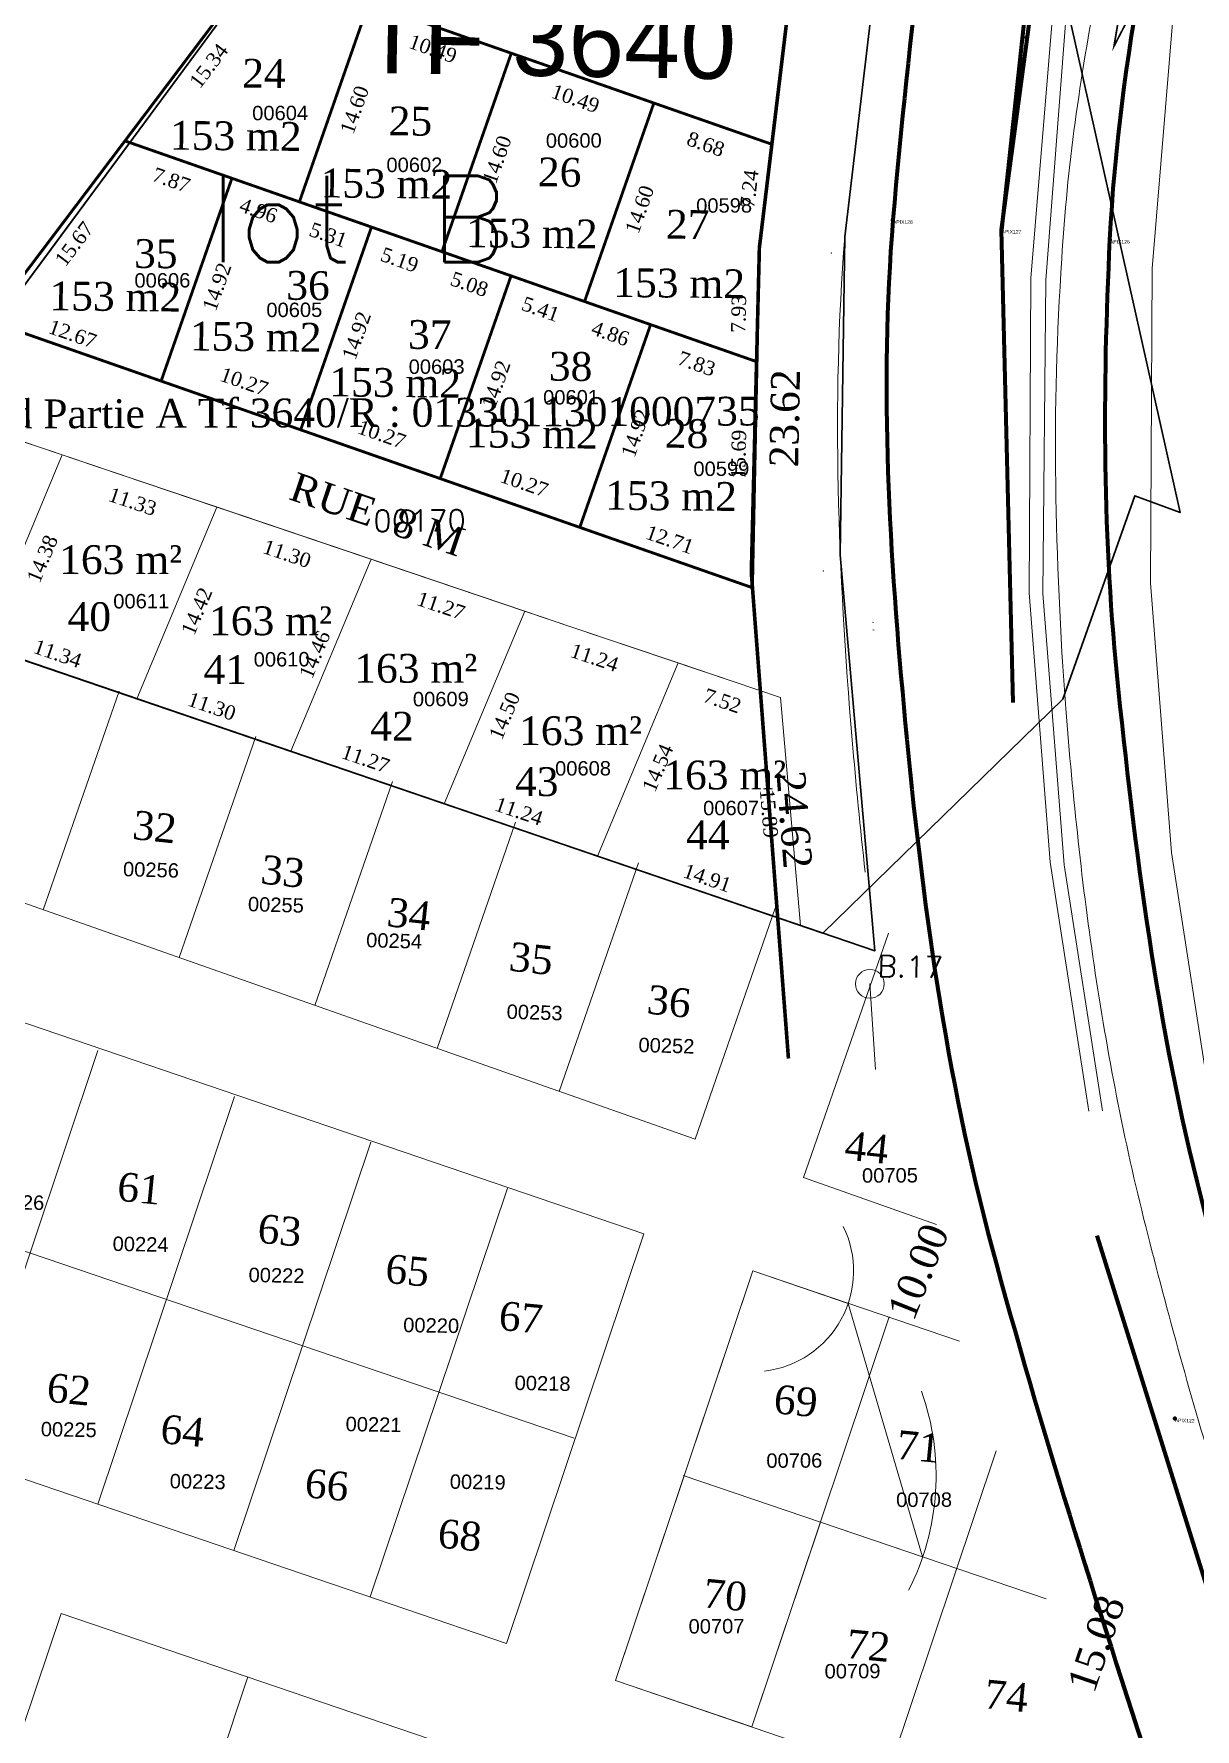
# Model space of a CAD drawing. Header units: metres. Extents: x 251686 to 255059, y 1627526 to 1631912.
# Drawn here: x 253518.8 to 253599.5, y 1631226 to 1631343.7 of the extents above; entities that cross this region are included whole.
import ezdxf
from ezdxf.enums import TextEntityAlignment as Align

# ---------------------------------------------------------------- set-up
doc = ezdxf.new("R2010")
doc.units = ezdxf.units.M
doc.header["$MEASUREMENT"] = 0
for name, color, linetype, lineweight in [('17 Février 2020', 7, 'Continuous', 0), ('Cotation Linéaire', 7, 'Continuous', 0), ('Cotation Surface', 1, 'Continuous', 0), ('Div_Cont', 7, 'Continuous', 0), ('imptf3640', 7, 'Continuous', 0), ('LOTIS', 7, 'Continuous', 0), ('Numero Titre Foncier', 4, 'Continuous', 0), ('TopoAlt', 3, 'Continuous', 0), ('TopoMat', 4, 'Continuous', 0), ('Voirie', 252, 'Continuous', 0)]:
    doc.layers.add(name, color=color, linetype=linetype, lineweight=lineweight)
for name, color, linetype in [('A_revoir_niveau_0', 7, 'Continuous'), ('historique_numero_parcelle', 7, 'Continuous'), ('limites_parcelles', 7, 'Continuous'), ('limites_tf', 7, 'Continuous'), ('numero_lot', 7, 'Continuous'), ('numero_parcelle', 7, 'Continuous'), ('toponymie', 7, 'Continuous')]:
    doc.layers.add(name, color=color, linetype=linetype)
doc.styles.get("Standard").update_dxf_attribs({"font": 'txt.shx'})
doc.styles.add('Style-Arial', font='arial.ttf')
doc.styles.add('Style-Times New Roman', font='times.ttf')
doc.styles.add('Style-txt', font='txt.shx')

# ---------------------------------------------------------------- blocks, each defined once
blk = doc.blocks.new('TCPOINT_86')
at = {"color": 0, "lineweight": -2}
blk.add_point((0, 0), dxfattribs=at)
at = {"layer": 'TopoAlt', "lineweight": -2}
blk.add_attdef('ALT', text='', height=0.0015, dxfattribs=at).set_placement((0.0005, -0.0005), align=Align.TOP_LEFT)
at = {"layer": 'TopoMat', "lineweight": -2}
blk.add_attdef('MAT', (0.0005, 0.0005), '', height=0.0015, dxfattribs=at)

msp = doc.modelspace()

# ---------------------------------------------------------------- hatches: boundary and pattern name
at = {"layer": 'voirie', "linetype": 'Continuous', "lineweight": 0}
h = msp.add_hatch(dxfattribs=at)
h.set_pattern_fill('HATCH', style=0, pattern_type=2)
h.set_pattern_definition([(44.628, (253594.113, 1631382.2115), (-0.7025, 0.711683), [])])
edge = h.paths.add_edge_path()
edge.add_line((253591.173153, 1631368.489201), (253598.056373, 1631392.374015))
edge.add_spline(control_points=[(253598.056373, 1631392.374015), (253598.27179, 1631393.121513), (253596.567983, 1631392.82819), (253595.816582, 1631393.029571)], knot_values=[0, 0, 0, 0, 1, 1, 1, 1], degree=3, periodic=0)
edge.add_line((253595.816582, 1631393.029571), (253593.311887, 1631393.700847))
edge.add_line((253590.200966, 1631368.771519), (253586.020039, 1631330.136848))
edge.add_line((253586.020039, 1631330.136848), (253591.173153, 1631368.489201))

# ---------------------------------------------------------------- linework, layer by layer
at = {"layer": '17 Février 2020', "color": 7, "linetype": 'Continuous', "lineweight": 0}
for centre, radius, start, end in [((253568.745427, 1631257.831446), 7, 276.560278, 26.117998), ((253563.974717, 1631243.610163), 17.5, 332.955188, 19.58892)]:
    msp.add_arc(centre, radius, start, end, dxfattribs=at)
msp.add_3dface([(253568.745427, 1631257.831446), (253575.37186, 1631255.575259), (253580.540801, 1631237.969696), (253563.974717, 1631243.610163)], dxfattribs=at)
at = {"layer": 'A_revoir_niveau_0', "lineweight": 0, "flags": 128}
for points in [[(253592.075979, 1631268.933602), (253589.407533, 1631286.217608), (253587.952077, 1631304.934931), (253588.050533, 1631326.777102), (253589.585422, 1631345.225996), (253594.72122, 1631374.68967), (253596.01436, 1631390.307948), (253598.212001, 1631389.595822), (253600.841155, 1631388.835161), (253595.905139, 1631374.390217), (253590.498676, 1631344.769377), (253589.094215, 1631326.646131), (253588.878521, 1631304.877195), (253590.375693, 1631286.037428), (253593.032705, 1631268.953726)], [(253600.578709, 1631269.112443), (253597.832189, 1631286.902146), (253596.376733, 1631305.619468), (253596.475189, 1631327.461639), (253598.010078, 1631345.910533), (253603.145876, 1631375.374207)]]:
    msp.add_lwpolyline(points, dxfattribs=at)
at = {"layer": 'A_revoir_niveau_0', "color": 7, "lineweight": 0, "ltscale": 0.02, "const_width": 0.12, "flags": 128}
msp.add_lwpolyline([(253595.344413, 1631351.80072), (253593.83204, 1631342.886874), (253596.230147, 1631347.513921), (253592.777419, 1631347.884391)], dxfattribs=at)
at = {"layer": 'A_revoir_niveau_0', "color": 0, "linetype": 'Continuous', "lineweight": 13}
for points, knots in [([(253601.628372, 1631241.131101), (253601.496953, 1631241.549315), (253601.365543, 1631241.967535), (253601.234143, 1631242.38576), (253599.367787, 1631248.326068), (253597.724816, 1631254.325346), (253596.17797, 1631260.36765), (253594.645512, 1631266.35375), (253593.463681, 1631272.406179), (253592.535928, 1631278.511186), (253592.072477, 1631281.560891), (253591.681611, 1631284.613735), (253591.349546, 1631287.678995), (253591.017127, 1631290.747519), (253590.725181, 1631293.813061), (253590.486881, 1631296.892798), (253590.083988, 1631302.099711), (253589.869198, 1631307.310836), (253589.785643, 1631312.522985), (253589.702231, 1631317.726311), (253589.869106, 1631322.936967), (253590.200281, 1631328.136904), (253590.401774, 1631331.300658), (253590.697674, 1631334.45058), (253591.131602, 1631337.594354), (253591.565783, 1631340.739971), (253592.067674, 1631343.863384), (253592.692807, 1631346.974081), (253593.321226, 1631350.101128), (253593.99738, 1631353.210659), (253594.738922, 1631356.311265), (253595.486, 1631359.435015), (253596.291767, 1631362.539074), (253597.124973, 1631365.641084), (253597.670933, 1631367.673685), (253598.289704, 1631369.680563), (253598.94185, 1631371.684006), (253599.581411, 1631373.648788), (253600.356466, 1631375.554883), (253601.225433, 1631377.435634), (253602.114725, 1631379.360375), (253603.116604, 1631381.209243), (253604.240298, 1631383.005104), (253604.829873, 1631383.947347), (253605.443058, 1631384.864823), (253606.104642, 1631385.755635), (253606.798566, 1631386.689991), (253607.514643, 1631387.600681), (253608.251023, 1631388.501553), (253608.921252, 1631389.321496), (253609.632079, 1631390.098211), (253610.34258, 1631390.886507), (253611.031527, 1631391.650888), (253611.637279, 1631392.320281), (253612.609188, 1631392.965887), (253614.245842, 1631394.053062), (253615.945375, 1631394.919088), (253617.583854, 1631394.408917), (253620.434403, 1631393.521347), (253623.297684, 1631392.551486), (253626.132562, 1631391.558312)], [0, 0, 0, 0, 0.00356647243, 0.00356647243, 0.00356647243, 0.05422330455, 0.05422330455, 0.05422330455, 0.10440893434, 0.10440893434, 0.10440893434, 0.12947874911, 0.12947874911, 0.12947874911, 0.15457526666, 0.15457526666, 0.15457526666, 0.19700595864, 0.19700595864, 0.19700595864, 0.23936482057, 0.23936482057, 0.23936482057, 0.26513686998, 0.26513686998, 0.26513686998, 0.29092402794, 0.29092402794, 0.29092402794, 0.3168467208, 0.3168467208, 0.3168467208, 0.34296291918, 0.34296291918, 0.34296291918, 0.36007562782, 0.36007562782, 0.36007562782, 0.37685809544, 0.37685809544, 0.37685809544, 0.39403310528, 0.39403310528, 0.39403310528, 0.40304440498, 0.40304440498, 0.40304440498, 0.41249619668, 0.41249619668, 0.41249619668, 0.42109889594, 0.42109889594, 0.42109889594, 0.42944061362, 0.42944061362, 0.42944061362, 0.44348771485, 0.44348771485, 0.44348771485, 0.46792619985, 0.46792619985, 0.46792619985, 0.46792619985]), ([(253575.136051, 1631329.661226), (253574.199815, 1631318.06845), (253574.673597, 1631306.338574), (253575.646363, 1631294.724943), (253575.903634, 1631291.653443), (253576.203535, 1631288.591296), (253576.554497, 1631285.528961)], [0, 0, 0, 0, 0.0963451505, 0.0963451505, 0.0963451505, 0.12182590898, 0.12182590898, 0.12182590898, 0.12182590898])]:
    msp.add_open_spline(points, degree=3, knots=knots, dxfattribs=at)
at = {"layer": 'Cotation Linéaire', "color": 7, "lineweight": 0, "ltscale": 0.02}
for p, q in [((253537.244016, 1631332.081408), (253532.557938, 1631333.718753)), ((253542.252697, 1631330.331343), (253537.244016, 1631332.081408)), ((253542.252697, 1631330.331343), (253547.148431, 1631328.620743)), ((253556.110919, 1631302.570786), (253567.372661, 1631298.767715)), ((253516.028419, 1631300.962557), (253527.556799, 1631297.024843)), ((253539.052449, 1631293.098309), (253527.556799, 1631297.024843)), ((253539.052449, 1631293.098309), (253550.514543, 1631289.183237))]:
    msp.add_line(p, q, dxfattribs=at)
at = {"layer": 'Div_Cont', "color": 4, "lineweight": 0, "ltscale": 0.02}
for p, q in [((253528.486657, 1631319.339965), (253533.914838, 1631317.443324)), ((253533.12064, 1631310.334564), (253521.575922, 1631314.233195))]:
    msp.add_line(p, q, dxfattribs=at)
at = {"layer": 'Div_Cont', "color": 0, "lineweight": 0, "ltscale": 0.02}
msp.add_line((253539.052449, 1631293.098309), (253539.052449, 1631293.098309), dxfattribs=at)
at = {"layer": 'imptf3640', "color": 4, "lineweight": 0, "ltscale": 0.02}
msp.add_line((253567.372661, 1631298.767715), (253570.677639, 1631297.65163), dxfattribs=at)
at = {"layer": 'imptf3640', "color": 4, "lineweight": 0, "ltscale": 0.02, "flags": 128}
for points in [[(253577.05338, 1631302.888002), (253577.134518, 1631302.859652)], [(253577.082679, 1631302.360208), (253577.175179, 1631302.327888)]]:
    msp.add_lwpolyline(points, dxfattribs=at)
at = {"layer": 'limites_parcelles', "color": 7, "lineweight": 0, "ltscale": 0.02}
for p, q in [((253527.63756, 1631319.636645), (253515.679179, 1631323.814979)), ((253511.694962, 1631317.569979), (253556.110919, 1631302.570786)), ((253567.199826, 1631283.484096), (253550.514543, 1631289.183237))]:
    msp.add_line(p, q, dxfattribs=at)
at = {"layer": 'limites_parcelles', "color": 7, "lineweight": 0}
for p, q in [((253519.452556, 1631282.921879), (253524.721036, 1631298.098059)), ((253528.884714, 1631279.599769), (253534.21682, 1631294.959226)), ((253564.726916, 1631266.97575), (253494.443257, 1631291.73043)), ((253538.316872, 1631276.277659), (253543.712604, 1631291.820394)), ((253546.805815, 1631273.28776), (253552.25881, 1631288.995444)), ((253555.294758, 1631270.29786), (253560.805016, 1631286.170495)), ((253561.172283, 1631260.409971), (253488.307046, 1631285.219331)), ((253564.726916, 1631266.97575), (253570.3008, 1631283.031662)), ((253572.272643, 1631264.318062), (253578.168086, 1631281.300247)), ((253513.765145, 1631244.860031), (253523.249246, 1631273.131734)), ((253523.231575, 1631241.636874), (253532.730005, 1631269.951293)), ((253556.337597, 1631246.210471), (253490.136565, 1631268.750784)), ((253532.698005, 1631238.413718), (253542.210764, 1631266.770852)), ((253581.504344, 1631261.066555), (253572.272643, 1631264.318062)), ((253542.164434, 1631235.190561), (253551.691524, 1631263.590412)), ((253551.630864, 1631231.967404), (253561.172283, 1631260.409971)), ((253559.204008, 1631229.388879), (253568.745427, 1631257.831446)), ((253583.09365, 1631252.946122), (253568.745427, 1631257.831446)), ((253568.670438, 1631226.165723), (253578.226186, 1631254.651005)), ((253578.136867, 1631222.942566), (253585.651475, 1631245.343294)), ((253551.630864, 1631231.967404), (253515.658431, 1631244.215399)), ((253589.114259, 1631235.050581), (253563.910741, 1631243.631945)), ((253511.956046, 1631208.024999), (253520.687197, 1631234.05219)), ((253559.414217, 1631220.866305), (253520.687197, 1631234.05219)), ((253524.921649, 1631203.568157), (253533.665528, 1631229.633291)), ((253595.282892, 1631217.10464), (253559.204008, 1631229.388879))]:
    msp.add_line(p, q, dxfattribs=at)
at = {"layer": 'limites_parcelles', "color": 7, "lineweight": 0, "ltscale": 0.02, "flags": 128}
for points, const_width in [([(253576.218364, 1631387.008056), (253569.198668, 1631328.896324), (253568.639414, 1631306.315284), (253570.763626, 1631278.534483), (253571.218484, 1631272.585765)], 0.25), ([(253534.371553, 1631348.552399), (253570.066475, 1631336.080367), (253569.198668, 1631328.896324), (253568.718365, 1631305.282752), (253515.679179, 1631323.814979), (253534.371553, 1631348.552399)], 0.2)]:
    msp.add_lwpolyline(points, dxfattribs=dict(at, const_width=const_width))
at = {"layer": 'limites_parcelles', "color": 7, "lineweight": 0, "ltscale": 0.02, "const_width": 0.2, "flags": 128}
for points in [[(253569.037498, 1631320.972564), (253569.198668, 1631328.896324), (253570.066475, 1631336.080367), (253534.371553, 1631348.552399), (253525.125194, 1631336.315801), (253569.037498, 1631320.972564)], [(253542.060394, 1631345.865869), (253534.371553, 1631348.552399), (253525.125194, 1631336.315801), (253532.557938, 1631333.718753), (253537.244016, 1631332.081408), (253542.060394, 1631345.865869)], [(253551.964809, 1631342.405204), (253542.060394, 1631345.865869), (253537.244016, 1631332.081408), (253537.890707, 1631331.85545), (253542.252697, 1631330.331343), (253547.148431, 1631328.620743), (253551.964809, 1631342.405204)], [(253561.868596, 1631338.944758), (253551.964809, 1631342.405204), (253547.148431, 1631328.620743), (253551.947813, 1631326.943808), (253557.052218, 1631325.160297), (253561.868596, 1631338.944758)], [(253557.052218, 1631325.160297), (253561.642801, 1631323.556318), (253569.037498, 1631320.972564), (253569.198668, 1631328.896324), (253570.066475, 1631336.080367), (253561.868596, 1631338.944758), (253557.052218, 1631325.160297)], [(253527.63756, 1631319.636645), (253568.718365, 1631305.282752), (253569.037498, 1631320.972564), (253532.557938, 1631333.718753), (253527.63756, 1631319.636645)], [(253542.252697, 1631330.331343), (253537.890707, 1631331.85545), (253532.557938, 1631333.718753), (253527.63756, 1631319.636645), (253537.332319, 1631316.249235), (253542.252697, 1631330.331343)], [(253551.947813, 1631326.943808), (253542.252697, 1631330.331343), (253537.332319, 1631316.249235), (253547.027435, 1631312.8617), (253551.947813, 1631326.943808)], [(253561.642801, 1631323.556318), (253551.947813, 1631326.943808), (253547.027435, 1631312.8617), (253556.722423, 1631309.47421), (253561.642801, 1631323.556318)], [(253556.722423, 1631309.47421), (253568.718365, 1631305.282752), (253569.037498, 1631320.972564), (253561.642801, 1631323.556318), (253556.722423, 1631309.47421)]]:
    msp.add_lwpolyline(points, close=True, dxfattribs=at)
at = {"layer": 'limites_parcelles', "color": 7, "lineweight": 0, "ltscale": 0.02, "flags": 128}
msp.add_lwpolyline([(253515.679179, 1631323.814979), (253568.718365, 1631305.282752)], dxfattribs=at)
for points in [[(253515.225252, 1631301.236892), (253516.028419, 1631300.962557), (253527.556799, 1631297.024843), (253550.514543, 1631289.183237), (253567.199826, 1631283.484096), (253572.054563, 1631281.825878), (253570.677639, 1631297.65163), (253567.372661, 1631298.767715), (253556.110919, 1631302.570786), (253533.12064, 1631310.334564), (253521.575922, 1631314.233195), (253520.771617, 1631314.504808), (253515.225252, 1631301.236892)], [(253521.575922, 1631314.233195), (253520.771617, 1631314.504808), (253515.225252, 1631301.236892), (253516.028419, 1631300.962557), (253525.948385, 1631297.574224), (253531.509947, 1631310.878492), (253521.575922, 1631314.233195)], [(253525.948385, 1631297.574224), (253527.556799, 1631297.024843), (253536.643364, 1631293.921173), (253542.220082, 1631307.261698), (253533.12064, 1631310.334564), (253531.509947, 1631310.878492), (253525.948385, 1631297.574224)], [(253536.643364, 1631293.921173), (253539.052449, 1631293.098309), (253547.309518, 1631290.277967), (253552.901351, 1631303.654652), (253542.220082, 1631307.261698), (253536.643364, 1631293.921173)], [(253547.309518, 1631290.277967), (253550.514543, 1631289.183237), (253557.946685, 1631286.644663), (253563.553593, 1631300.057408), (253556.110919, 1631302.570786), (253552.901351, 1631303.654652), (253547.309518, 1631290.277967)], [(253557.946685, 1631286.644663), (253572.054563, 1631281.825878), (253570.677639, 1631297.65163), (253567.372661, 1631298.767715), (253563.553593, 1631300.057408), (253557.946685, 1631286.644663)]]:
    msp.add_lwpolyline(points, close=True, dxfattribs=at)
at = {"layer": 'limites_parcelles', "color": 7, "lineweight": 0, "flags": 128}
msp.add_lwpolyline([(253563.974717, 1631243.610163), (253573.441147, 1631240.387006), (253568.670438, 1631226.165723), (253559.204008, 1631229.388879), (253563.974717, 1631243.610163)], dxfattribs=at)
at = {"layer": 'limites_parcelles', "color": 7, "lineweight": 0, "ltscale": 0.02}
for points in [[(253515.679179, 1631323.814979), (253568.718365, 1631305.282752), (253569.037498, 1631320.972564), (253525.125194, 1631336.315801)], [(253520.771617, 1631314.504808), (253511.694962, 1631317.569979), (253502.766016, 1631305.492555), (253515.225252, 1631301.236892)]]:
    msp.add_3dface(points, dxfattribs=at)
at = {"layer": 'limites_tf', "color": 1, "linetype": 'Continuous', "lineweight": 30}
msp.add_line((253573.613242, 1631281.302311), (253502.756319, 1631305.496001), dxfattribs=at)
at = {"layer": 'limites_tf', "color": 5, "linetype": 'Continuous', "lineweight": 30, "flags": 128}
msp.add_lwpolyline([(253565.462192, 1631390.319958), (253581.47345, 1631387.191228), (253579.703293, 1631368.260076), (253575.136051, 1631329.661226), (253574.821141, 1631307.566824), (253577.215804, 1631280.06186), (253502.753504, 1631305.492534), (253565.462192, 1631390.319958)], close=True, dxfattribs=at)
at = {"layer": 'limites_tf', "color": 1, "linetype": 'Continuous', "lineweight": 30, "flags": 128}
msp.add_lwpolyline([(253502.756319, 1631305.496001), (253573.613242, 1631281.302311), (253590.272742, 1631297.540262), (253595.2811, 1631311.671987), (253598.419808, 1631310.501254), (253587.641242, 1631358.788907), (253583.135524, 1631386.874286), (253565.458428, 1631390.327222), (253502.756319, 1631305.496001)], close=True, dxfattribs=at)
at = {"layer": 'TopoAlt', "color": 7, "lineweight": 0, "ltscale": 0.02, "flags": 128}
msp.add_lwpolyline([(253576.873031, 1631277.770182), (253577.265571, 1631271.817027)], dxfattribs=at)
at = {"layer": 'TopoAlt', "color": 7, "lineweight": 0, "ltscale": 0.02}
msp.add_circle((253576.873031, 1631277.770182), 1, dxfattribs=at)
at = {"layer": 'voirie', "color": 7, "linetype": 'Continuous', "lineweight": 80}
for p, q in [((253590.200966, 1631368.771519), (253586.020039, 1631330.136848)), ((253586.020039, 1631330.136848), (253591.173153, 1631368.489201)), ((253586.826003, 1631297.321923), (253586.020039, 1631330.136848)), ((253615.200063, 1631188.191398), (253592.657565, 1631260.270279))]:
    msp.add_line(p, q, dxfattribs=at)
for points, knots in [([(253509.794243, 1631705.459673), (253517.191333, 1631698.261828), (253524.588424, 1631691.063983), (253531.985514, 1631683.866138), (253536.537074, 1631679.437177), (253539.193052, 1631673.463741), (253542.061743, 1631667.696376), (253546.328939, 1631659.117386), (253549.880225, 1631650.584514), (253552.444753, 1631641.326407), (253554.628455, 1631633.44311), (253556.050551, 1631625.52684), (253556.273139, 1631617.500048), (253556.463705, 1631610.628057), (253556.415519, 1631603.688219), (253555.559067, 1631596.852248), (253554.697487, 1631589.975349), (253553.840938, 1631583.10189), (253552.789271, 1631576.253797), (253550.602424, 1631562.013804), (253548.392616, 1631547.779831), (253546.201814, 1631533.540665), (253543.857361, 1631518.302841), (253541.57784, 1631503.054118), (253539.305748, 1631487.808473), (253538.21101, 1631480.462823), (253538.594992, 1631472.921242), (253539.622091, 1631465.526948), (253540.273432, 1631460.837807), (253541.984434, 1631456.486382), (253544.212414, 1631452.161863), (253547.094067, 1631446.568561), (253550.619237, 1631441.777572), (253554.637161, 1631437.148863), (253558.337684, 1631432.885804), (253563.822011, 1631430.966256), (253567.675304, 1631426.500987), (253576.090012, 1631416.749861), (253584.806864, 1631406.018817), (253584.497443, 1631393.815078), (253584.291825, 1631385.70537), (253583.488517, 1631377.5521), (253582.664247, 1631369.455466), (253581.352765, 1631356.573033), (253579.546272, 1631343.707712), (253578.477275, 1631330.813834), (253577.516314, 1631319.223045), (253578.232656, 1631307.504293), (253579.331512, 1631295.884551), (253580.492014, 1631283.612942), (253582.145392, 1631271.425667), (253585.349271, 1631259.478712), (253592.042684, 1631234.519626), (253601.075807, 1631210.541817), (253607.940211, 1631185.773482), (253609.982447, 1631178.404629), (253611.969353, 1631171.047473), (253613.598025, 1631163.547279), (253615.86122, 1631153.125046), (253617.192832, 1631142.618882), (253618.192363, 1631132.009784), (253618.974313, 1631123.710096), (253619.451084, 1631115.409742), (253619.420707, 1631107.107284), (253619.383915, 1631097.05167), (253619.258135, 1631086.954445), (253618.136797, 1631076.936983), (253613.085338, 1631031.809812), (253607.920798, 1630986.823369), (253602.873829, 1630941.760225), (253598.505641, 1630902.757754), (253594.657551, 1630863.693173), (253589.788853, 1630824.74971), (253588.779408, 1630816.675427), (253587.769964, 1630808.601144), (253586.76052, 1630800.526861)], [0, 0, 0, 0, 0.032868656, 0.032868656, 0.032868656, 0.0530933214, 0.0530933214, 0.0530933214, 0.0831776336, 0.0831776336, 0.0831776336, 0.1087944889, 0.1087944889, 0.1087944889, 0.1307258908, 0.1307258908, 0.1307258908, 0.1527885997, 0.1527885997, 0.1527885997, 0.1986660178, 0.1986660178, 0.1986660178, 0.2477610268, 0.2477610268, 0.2477610268, 0.2714159597, 0.2714159597, 0.2714159597, 0.2864168956, 0.2864168956, 0.2864168956, 0.3058190024, 0.3058190024, 0.3058190024, 0.3236884171, 0.3236884171, 0.3236884171, 0.3627111306, 0.3627111306, 0.3627111306, 0.3886427564, 0.3886427564, 0.3886427564, 0.429902174, 0.429902174, 0.429902174, 0.4669918102, 0.4669918102, 0.4669918102, 0.5061621734, 0.5061621734, 0.5061621734, 0.5879952786, 0.5879952786, 0.5879952786, 0.6123415301, 0.6123415301, 0.6123415301, 0.6461729623, 0.6461729623, 0.6461729623, 0.6726399011, 0.6726399011, 0.6726399011, 0.7046956251, 0.7046956251, 0.7046956251, 0.8491018716, 0.8491018716, 0.8491018716, 0.9740865025, 0.9740865025, 0.9740865025, 1, 1, 1, 1]), ([(253618.558244, 1630811.932652), (253615.639965, 1630812.823285), (253612.721686, 1630813.713918), (253609.803407, 1630814.60455), (253607.051619, 1630815.444371), (253604.28836, 1630818.63114), (253604.597998, 1630821.489492), (253608.879476, 1630861.012923), (253613.679035, 1630900.534004), (253618.076199, 1630940.073487), (253623.136282, 1630985.573973), (253628.268606, 1631030.976074), (253633.223772, 1631076.576022), (253634.317535, 1631086.641381), (253634.390859, 1631096.772138), (253634.417469, 1631106.867911), (253634.441295, 1631115.907208), (253633.982819, 1631124.943612), (253633.083457, 1631133.978144), (253632.018726, 1631144.673885), (253630.477717, 1631155.231028), (253628.292656, 1631165.75292), (253626.554852, 1631174.121101), (253624.462729, 1631182.356365), (253622.245744, 1631190.583704), (253615.784295, 1631214.56245), (253606.592977, 1631237.586064), (253600.20021, 1631261.731338), (253597.027588, 1631273.714228), (253595.436991, 1631285.931137), (253594.149848, 1631298.19839), (253593.061889, 1631308.567295), (253593.037429, 1631319.04618), (253593.55566, 1631329.437908), (253594.188212, 1631342.122032), (253596.8899, 1631354.525442), (253600.110726, 1631367.008141), (253602.257842, 1631375.329548), (253604.954448, 1631382.588503), (253611.011083, 1631389.976855), (253613.642329, 1631393.186654), (253616.792364, 1631396.786055), (253620.285227, 1631395.975768), (253624.378482, 1631395.0262), (253628.459689, 1631393.20247), (253632.606743, 1631392.010686), (253636.54384, 1631390.87924), (253640.468697, 1631389.654666), (253644.453802, 1631388.746699), (253649.761946, 1631387.537291), (253655.405416, 1631388.431876), (253660.812723, 1631389.297499), (253665.215455, 1631390.002306), (253669.489528, 1631390.982027), (253673.644372, 1631392.898265), (253678.238138, 1631395.016937), (253682.490995, 1631397.435796), (253686.073026, 1631400.813738), (253690.223101, 1631404.727358), (253694.323273, 1631408.653403), (253698.389043, 1631412.636025), (253711.293324, 1631425.2764), (253724.093398, 1631438.011808), (253737.033453, 1631450.616925), (253740.955361, 1631454.437318), (253745.028885, 1631458.085565), (253749.109963, 1631461.745752), (253753.835806, 1631465.984208), (253758.828345, 1631469.83763), (253764.00603, 1631473.567288), (253774.841242, 1631481.37225), (253786.412482, 1631487.56758), (253798.462042, 1631493.48), (253808.963888, 1631498.632994), (253819.557771, 1631502.666107), (253830.925024, 1631505.693489), (253838.266496, 1631507.648705), (253845.655041, 1631508.615547), (253853.090516, 1631508.931646), (253861.206892, 1631509.276692), (253869.398631, 1631508.891861), (253877.514405, 1631507.757047), (253885.439796, 1631506.648854), (253893.544762, 1631505.622911), (253900.743999, 1631502.228111), (253936.629224, 1631485.306432), (253972.51445, 1631468.384754), (254008.399675, 1631451.463076)], [0, 0, 0, 0, 0.0087382484, 0.0087382484, 0.0087382484, 0.0169779686, 0.0169779686, 0.0169779686, 0.1309114656, 0.1309114656, 0.1309114656, 0.2620216633, 0.2620216633, 0.2620216633, 0.2909618549, 0.2909618549, 0.2909618549, 0.3168735907, 0.3168735907, 0.3168735907, 0.3475497981, 0.3475497981, 0.3475497981, 0.3719469377, 0.3719469377, 0.3719469377, 0.4430528956, 0.4430528956, 0.4430528956, 0.4783415758, 0.4783415758, 0.4783415758, 0.5081693578, 0.5081693578, 0.5081693578, 0.5445770939, 0.5445770939, 0.5445770939, 0.5688477719, 0.5688477719, 0.5688477719, 0.5793919363, 0.5793919363, 0.5793919363, 0.5917485506, 0.5917485506, 0.5917485506, 0.6034795707, 0.6034795707, 0.6034795707, 0.6191052461, 0.6191052461, 0.6191052461, 0.6318279681, 0.6318279681, 0.6318279681, 0.6458947313, 0.6458947313, 0.6458947313, 0.6621922199, 0.6621922199, 0.6621922199, 0.7139185453, 0.7139185453, 0.7139185453, 0.7295959021, 0.7295959021, 0.7295959021, 0.7477501072, 0.7477501072, 0.7477501072, 0.7857409622, 0.7857409622, 0.7857409622, 0.8188520569, 0.8188520569, 0.8188520569, 0.840236657, 0.840236657, 0.840236657, 0.8635795445, 0.8635795445, 0.8635795445, 0.8863748433, 0.8863748433, 0.8863748433, 1, 1, 1, 1])]:
    msp.add_open_spline(points, degree=3, knots=knots, dxfattribs=at)
for p in [(253578.477275, 1631330.813834), (253586.020039, 1631330.136848), (253593.55566, 1631329.437908), (253598.057137, 1631247.587573)]:
    msp.add_point(p, dxfattribs=at)

# ---------------------------------------------------------------- block references
at = {"layer": 'imptf3640', "lineweight": 0, "xscale": 1000, "yscale": 1000, "zscale": 1000, "rotation": 359.3981}
for p in [(253574.191222, 1631328.53379), (253573.644143, 1631306.444318)]:
    msp.add_blockref('TCPOINT_86', p, dxfattribs=at)
at = {"layer": 'imptf3640', "lineweight": 0}
ref = msp.add_blockref('TCPOINT_86', (253576.873031, 1631277.770182), dxfattribs=dict(at, xscale=1000, yscale=1000, zscale=1000, rotation=358.7981))
ref.add_attrib('MAT', 'B.17', (253577.383408, 1631278.259584), dxfattribs={"layer": 'TopoMat', "lineweight": 13, "height": 1.5, "rotation": 358.7981})

# ---------------------------------------------------------------- texts
at = {"layer": 'Cotation Linéaire', "color": 7, "lineweight": 0, "ltscale": 0.02, "char_height": 1, "attachment_point": 2, "line_spacing_factor": 0.6}
for s, insert, rotation in [('\\fTimes New Roman|b0|i0|c00|p23;15.34', (253530.546212, 1631341.831228), 52.92413505), ('\\fTimes New Roman|b0|i0|c00|p23;10.49', (253546.682751, 1631343.191503), 340.74026782), ('\\fTimes New Roman|b0|i0|c00|p23;14.60', (253540.596238, 1631338.643787), 70.74026782), ('\\fTimes New Roman|b0|i0|c00|p23;14.60', (253540.596238, 1631338.643787), 70.74026782), ('\\fTimes New Roman|b0|i0|c00|p23;10.49', (253556.586851, 1631339.730948), 340.74026782), ('\\fTimes New Roman|b0|i0|c00|p23;14.60', (253550.500653, 1631335.183122), 70.74026782), ('\\fTimes New Roman|b0|i0|c00|p23;14.60', (253550.500653, 1631335.183122), 70.74026782), ('\\fTimes New Roman|b0|i0|c00|p23;8.68', (253565.637685, 1631336.568529), 340.74026782), ('\\fTimes New Roman|b0|i0|c00|p23;7.87', (253528.511715, 1631334.073244), 340.74026782), ('\\fTimes New Roman|b0|i0|c00|p23;7.24', (253567.99793, 1631333.051473), 83.11222618), ('\\fTimes New Roman|b0|i0|c00|p23;14.60', (253560.40444, 1631331.722676), 70.74026782), ('\\fTimes New Roman|b0|i0|c00|p23;14.60', (253560.40444, 1631331.722676), 70.74026782), ('\\fTimes New Roman|b0|i0|c00|p23;4.96', (253534.571126, 1631331.956047), 340.74026782), ('\\fTimes New Roman|b0|i0|c00|p23;15.67', (253521.200025, 1631329.462518), 52.92413505), ('\\fTimes New Roman|b0|i0|c00|p23;5.31', (253539.418505, 1631330.262342), 340.74026782), ('\\fTimes New Roman|b0|i0|c00|p23;5.19', (253544.370713, 1631328.53201), 340.74026782), ('\\fTimes New Roman|b0|i0|c00|p23;14.92', (253531.041782, 1631326.347848), 70.74026782), ('\\fTimes New Roman|b0|i0|c00|p23;5.08', (253549.218271, 1631326.838242), 340.74026782), ('\\fTimes New Roman|b0|i0|c00|p23;5.41', (253554.170164, 1631325.108019), 340.74026782), ('\\fTimes New Roman|b0|i0|c00|p23;7.93', (253567.253296, 1631324.306718), 88.83475247), ('\\fTimes New Roman|b0|i0|c00|p23;14.92', (253540.736541, 1631322.960438), 70.74026782), ('\\fTimes New Roman|b0|i0|c00|p23;14.92', (253540.736541, 1631322.960438), 70.74026782), ('\\fTimes New Roman|b0|i0|c00|p23;12.67', (253521.651757, 1631323.381752), 340.74026782), ('\\fTimes New Roman|b0|i0|c00|p23;4.86', (253559.017658, 1631323.414274), 340.74026782), ('\\fTimes New Roman|b0|i0|c00|p23;14.92', (253550.431657, 1631319.572903), 70.74026782), ('\\fTimes New Roman|b0|i0|c00|p23;14.92', (253550.431657, 1631319.572903), 70.74026782), ('\\fTimes New Roman|b0|i0|c00|p23;7.83', (253565.010298, 1631321.320408), 340.74026782), ('\\fTimes New Roman|b0|i0|c00|p23;7.83', (253565.010298, 1631321.320408), 340.74026782), ('\\fTimes New Roman|b0|i0|c00|p23;10.27', (253533.578352, 1631320.069199), 340.74026782), ('\\fTimes New Roman|b0|i0|c00|p23;14.92', (253560.126645, 1631316.185413), 70.74026782), ('\\fTimes New Roman|b0|i0|c00|p23;14.92', (253560.126645, 1631316.185413), 70.74026782), ('\\fTimes New Roman|b0|i0|c00|p23;10.27', (253543.133483, 1631316.416485), 340.74026782), ('\\fTimes New Roman|b0|i0|c00|p23;15.69', (253567.25188, 1631314.563064), 88.83475247), ('\\fTimes New Roman|b0|i0|c00|p23;10.27', (253553.030153, 1631313.042084), 340.74026782), ('\\fTimes New Roman|b0|i0|c00|p23;11.33', (253525.820835, 1631311.744215), 341.34027219), ('\\fTimes New Roman|b0|i0|c00|p23;14.38', (253518.921065, 1631307.485164), 67.31366311), ('\\fTimes New Roman|b0|i0|c00|p23;12.71', (253563.14658, 1631309.101519), 340.74026782), ('\\fTimes New Roman|b0|i0|c00|p23;11.30', (253536.545067, 1631308.12266), 341.34027219), ('\\fTimes New Roman|b0|i0|c00|p23;14.42', (253529.651796, 1631303.840673), 67.31366311), ('\\fTimes New Roman|b0|i0|c00|p23;11.27', (253547.240769, 1631304.510739), 341.34027219), ('\\fTimes New Roman|b0|i0|c00|p23;14.46', (253537.847385, 1631300.837285), 67.31366311), ('\\fTimes New Roman|b0|i0|c00|p23;11.34', (253520.610285, 1631301.183443), 341.14150898), ('\\fTimes New Roman|b0|i0|c00|p23;11.24', (253557.907525, 1631300.908594), 341.34027219), ('\\fTimes New Roman|b0|i0|c00|p23;7.52', (253566.795669, 1631297.907083), 341.34027219), ('\\fTimes New Roman|b0|i0|c00|p23;11.30', (253531.324512, 1631297.523817), 341.14150898), ('\\fTimes New Roman|b0|i0|c00|p23;14.50', (253551.028065, 1631296.580624), 67.31366311), ('\\fTimes New Roman|b0|i0|c00|p23;11.27', (253542.005078, 1631293.875689), 341.14150898), ('\\fTimes New Roman|b0|i0|c00|p23;14.54', (253561.67277, 1631292.96535), 67.31366311), ('\\fTimes New Roman|b0|i0|c00|p23;15.89', (253570.369864, 1631289.652076), 274.97252526), ('\\fTimes New Roman|b0|i0|c00|p23;11.24', (253552.656739, 1631290.237434), 341.14150898), ('\\fTimes New Roman|b0|i0|c00|p23;14.91', (253565.741937, 1631285.602712), 341.14150898)]:
    msp.add_mtext(s, dxfattribs=dict(at, insert=insert, rotation=rotation))
at = {"layer": 'Cotation Linéaire', "color": 2, "lineweight": 0, "ltscale": 0.02, "char_height": 2, "attachment_point": 2, "line_spacing_factor": 0.6}
for s, insert, rotation in [('\\fTimes New Roman|b0|i0|c00|p23;23.62', (253569.95831, 1631317.069202), 88.83475247), ('\\fTimes New Roman|b0|i0|c00|p23;24.62', (253572.630397, 1631289.253152), 274.37253238)]:
    msp.add_mtext(s, dxfattribs=dict(at, insert=insert, rotation=rotation))
at = {"layer": 'Cotation Linéaire', "insert": (253579.301794, 1631258.15729), "char_height": 2, "attachment_point": 2, "rotation": 68.24602166, "line_spacing_factor": 0.6}
msp.add_mtext('\\fTimes New Roman|b0|i0|c00|p23;10.00', dxfattribs=at)
at = {"layer": 'Cotation Linéaire', "color": 5, "insert": (253591.643192, 1631232.279398), "char_height": 2, "attachment_point": 2, "rotation": 71.15180055, "line_spacing_factor": 0.6}
msp.add_mtext('\\fTimes New Roman|b0|i0|c00|p23;15.08', dxfattribs=at)
at = {"layer": 'Cotation Surface', "color": 1, "lineweight": 0, "ltscale": 0.02, "char_height": 2, "attachment_point": 5, "line_spacing_factor": 0.6}
for s, insert, rotation in [('\\fTimes New Roman|b0|i0|c00|p23;153 m2', (253532.82449, 1631336.648962), 359.39809687), ('\\fTimes New Roman|b0|i0|c00|p23;153 m2', (253543.2884, 1631333.333651), 359.39809687), ('\\fTimes New Roman|b0|i0|c00|p23;153 m2', (253553.386283, 1631329.876487), 359.39809687), ('\\fTimes New Roman|b0|i0|c00|p23;153 m2', (253524.457207, 1631325.492631), 359.39809687), ('\\fTimes New Roman|b0|i0|c00|p23;153 m2', (253563.629964, 1631326.417792), 359.39809687), ('\\fTimes New Roman|b0|i0|c00|p23;153 m2', (253534.208105, 1631322.70266), 359.39809687), ('\\fTimes New Roman|b0|i0|c00|p23;153 m2', (253543.899659, 1631319.514656), 359.39809687), ('\\fTimes New Roman|b0|i0|c00|p23;153 m2', (253553.399582, 1631315.975282), 359.39809687), ('\\fTimes New Roman|b0|i0|c00|p23;163 m²', (253524.827537, 1631307.218384), 359.99810924), ('\\fTimes New Roman|b0|i0|c00|p23;163 m²', (253535.242341, 1631302.97109), 359.99810924), ('\\fTimes New Roman|b0|i0|c00|p23;163 m²', (253545.330574, 1631299.671724), 359.99810924), ('\\fTimes New Roman|b0|i0|c00|p23;163 m²', (253556.778727, 1631295.336453), 359.99810924), ('\\fTimes New Roman|b0|i0|c00|p23;163 m²', (253566.795946, 1631292.263392), 359.99810924)]:
    msp.add_mtext(s, dxfattribs=dict(at, insert=insert, rotation=rotation))
at = {"layer": 'historique_numero_parcelle', "color": 7, "lineweight": 0, "style": 'Style-Times New Roman'}
msp.add_text('Nicad Partie A Tf 3640/R : 0133011301000735', height=2, rotation=0.23, dxfattribs=at).set_placement((253511.484903, 1631318.323914), align=Align.TOP_LEFT)
at = {"layer": 'historique_numero_parcelle', "color": 1, "lineweight": 13, "style": 'Style-txt'}
msp.add_text('00170', height=1.499997, rotation=0.23, dxfattribs=at).set_placement((253545.588976, 1631309.938675), align=Align.MIDDLE_CENTER)
at = {"layer": 'limites_parcelles', "color": 7, "lineweight": 0, "ltscale": 0.02, "insert": (253563.060446, 1631311.644787), "char_height": 2, "attachment_point": 5, "rotation": 359.39809687, "line_spacing_factor": 0.6}
msp.add_mtext('\\fTimes New Roman|b0|i0|c00|p23;153 m2', dxfattribs=at)
at = {"layer": 'LOTIS', "insert": (253530.92542, 1631333.88582), "char_height": 6, "width": 34.528703, "attachment_point": 1}
msp.add_mtext('lot B', dxfattribs=at)
at = {"layer": 'Numero Titre Foncier', "color": 4, "linetype": 'Continuous', "lineweight": 13, "style": 'Style-Arial'}
msp.add_text('TF 3640', height=5, rotation=359, dxfattribs=at).set_placement((253554.582009, 1631343.31952), align=Align.MIDDLE_CENTER)
at = {"layer": 'numero_lot', "color": 7, "linetype": 'Continuous', "lineweight": 0, "char_height": 2, "line_spacing_factor": 0.6}
for s, insert, attachment_point, rotation in [('\\fTimes New Roman|b0|i0|c00|p23;24', (253534.783494, 1631341.000857), 5, 359.39809687), ('\\fTimes New Roman|b0|i0|c00|p23;25', (253544.957442, 1631337.674524), 5, 359.39809687), ('\\fTimes New Roman|b0|i0|c00|p23;26', (253555.325526, 1631334.13273), 5, 359.39809687), ('\\fTimes New Roman|b0|i0|c00|p23;27', (253564.220185, 1631330.511192), 5, 359.39809687), ('\\fTimes New Roman|b0|i0|c00|p23;35', (253527.274153, 1631328.468301), 5, 359.39809687), ('\\fTimes New Roman|b0|i0|c00|p23;36', (253537.846014, 1631326.257447), 5, 359.39809687), ('\\fTimes New Roman|b0|i0|c00|p23;37', (253546.303726, 1631322.846832), 5, 359.39809687), ('\\fTimes New Roman|b0|i0|c00|p23;38', (253556.087533, 1631320.641372), 5, 359.39809687), ('\\fTimes New Roman|b0|i0|c00|p23;28', (253564.144245, 1631315.978158), 5, 359.39809687), ('\\fTimes New Roman|b0|i0|c00|p23;40', (253522.649043, 1631303.258927), 5, 359.99810924), ('\\fTimes New Roman|b0|i0|c00|p23;41', (253532.101944, 1631299.602538), 5, 359.99810924), ('\\fTimes New Roman|b0|i0|c00|p23;42', (253543.678656, 1631295.662453), 5, 359.99810924), ('\\fTimes New Roman|b0|i0|c00|p23;43', (253553.736067, 1631291.799321), 5, 359.99810924), ('\\fTimes New Roman|b0|i0|c00|p23;32', (253525.577674, 1631287.810746), 7, 353.88490743), ('\\fTimes New Roman|b0|i0|c00|p23;44', (253565.616497, 1631288.116509), 5, 359.99810924), ('\\fTimes New Roman|b0|i0|c00|p23;33', (253534.487022, 1631284.720677), 7, 353.88490743), ('\\fTimes New Roman|b0|i0|c00|p23;34', (253543.248928, 1631281.756231), 7, 353.88490743), ('\\fTimes New Roman|b0|i0|c00|p23;35', (253551.735503, 1631278.670315), 7, 353.88490743), ('\\fTimes New Roman|b0|i0|c00|p23;36', (253561.319315, 1631275.694243), 7, 353.88490743), ('\\fTimes New Roman|b0|i0|c00|p23;44', (253575.055486, 1631265.580571), 7, 353.88490743), ('\\fTimes New Roman|b0|i0|c00|p23;61', (253524.520485, 1631262.69193), 7, 354.48490512), ('\\fTimes New Roman|b0|i0|c00|p23;63', (253534.273603, 1631259.776753), 7, 354.48490512), ('\\fTimes New Roman|b0|i0|c00|p23;65', (253543.148385, 1631256.991747), 7, 354.48490512), ('\\fTimes New Roman|b0|i0|c00|p23;67', (253551.026986, 1631253.727129), 7, 354.48490512), ('\\fTimes New Roman|b0|i0|c00|p23;62', (253519.631004, 1631248.730871), 7, 354.48490512), ('\\fTimes New Roman|b0|i0|c00|p23;69', (253570.130791, 1631247.930829), 7, 354.48490512), ('\\fTimes New Roman|b0|i0|c00|p23;64', (253527.52743, 1631245.856435), 7, 354.48490512), ('\\fTimes New Roman|b0|i0|c00|p23;71', (253578.652984, 1631244.790127), 7, 354.48490512), ('\\fTimes New Roman|b0|i0|c00|p23;66', (253537.554867, 1631242.100179), 7, 354.48490512), ('\\fTimes New Roman|b0|i0|c00|p23;68', (253546.787737, 1631238.609275), 7, 354.48490512), ('\\fTimes New Roman|b0|i0|c00|p23;70', (253565.231655, 1631234.448283), 7, 354.48490512), ('\\fTimes New Roman|b0|i0|c00|p23;72', (253575.173312, 1631230.961062), 7, 354.48490512), ('\\fTimes New Roman|b0|i0|c00|p23;74', (253584.760546, 1631227.472007), 7, 354.48490512)]:
    msp.add_mtext(s, dxfattribs=dict(at, insert=insert, attachment_point=attachment_point, rotation=rotation))
at = {"layer": 'numero_parcelle', "color": 5, "lineweight": 0, "style": 'Style-Arial'}
for s, rotation, p in [('00604', 0.23, (253533.963499, 1631338.745118)), ('00600', 0.23, (253554.362284, 1631336.837503)), ('00602', 0.23, (253543.289034, 1631335.14763)), ('00598', 0.23, (253564.80632, 1631332.325162)), ('00606', 0.23, (253525.78346, 1631327.122986)), ('00605', 0.23, (253534.948003, 1631325.075363)), ('00603', 0.23, (253544.833975, 1631321.133324)), ('00601', 0.23, (253554.174925, 1631319.003214)), ('00599', 0.23, (253564.614218, 1631314.039372)), ('00611', 0.23, (253524.312505, 1631304.843118)), ('00610', 0.23, (253534.068547, 1631300.805683)), ('00609', 0.23, (253545.12727, 1631298.044708)), ('00608', 0.23, (253555.004094, 1631293.231917)), ('00607', 0.23, (253565.289339, 1631290.479067)), ('00256', 358.32, (253525.008609, 1631286.251808)), ('00255', 358.32, (253533.687248, 1631283.819771)), ('00254', 358.32, (253541.898931, 1631281.319696)), ('00253', 358.32, (253551.658873, 1631276.348239)), ('00252', 358.32, (253560.817596, 1631274.037763)), ('00705', 0.23, (253576.325492, 1631264.963196)), ('00226', 358.92, (253515.647759, 1631263.136975)), ('00224', 358.92, (253524.281, 1631260.225107)), ('00222', 358.92, (253533.725073, 1631258.063749)), ('00220', 358.92, (253544.467575, 1631254.588285)), ('00218', 358.92, (253552.206625, 1631250.566134)), ('00221', 358.92, (253540.464889, 1631247.708351)), ('00225', 358.92, (253519.291094, 1631247.355028)), ('00706', 0.23, (253569.681995, 1631245.158129)), ('00223', 358.92, (253528.248306, 1631243.741583)), ('00219', 358.92, (253547.702578, 1631243.70993)), ('00708', 0.23, (253578.696556, 1631242.436242)), ('00707', 0.23, (253564.277649, 1631233.650522)), ('00709', 0.23, (253573.726356, 1631230.530287))]:
    msp.add_text(s, height=1, rotation=rotation, dxfattribs=at).set_placement(p, align=Align.TOP_LEFT)
at = {"layer": 'toponymie', "lineweight": 0, "insert": (253537.060302, 1631313.344103), "char_height": 2, "width": 17.079821, "attachment_point": 1, "rotation": 341.19544913}
msp.add_mtext('\\fTimes New Roman|b0|i0|c00|p23;RUE  8 M', dxfattribs=at)
at = {"layer": 'voirie', "color": 7, "linetype": 'Continuous', "lineweight": 80, "style": 'Style-Arial'}
for s, rotation, p in [('APIX128', 359.628, (253578.477275, 1631330.813834)), ('APIX127', 359.628, (253586.020039, 1631330.136848)), ('APIX126', 359.628, (253593.55566, 1631329.437908)), ('APIX122', 358.318, (253598.057137, 1631247.587573))]:
    msp.add_text(s, height=0.25, rotation=rotation, dxfattribs=at).set_placement(p, align=Align.TOP_LEFT)

doc.saveas('drawing.dxf')
